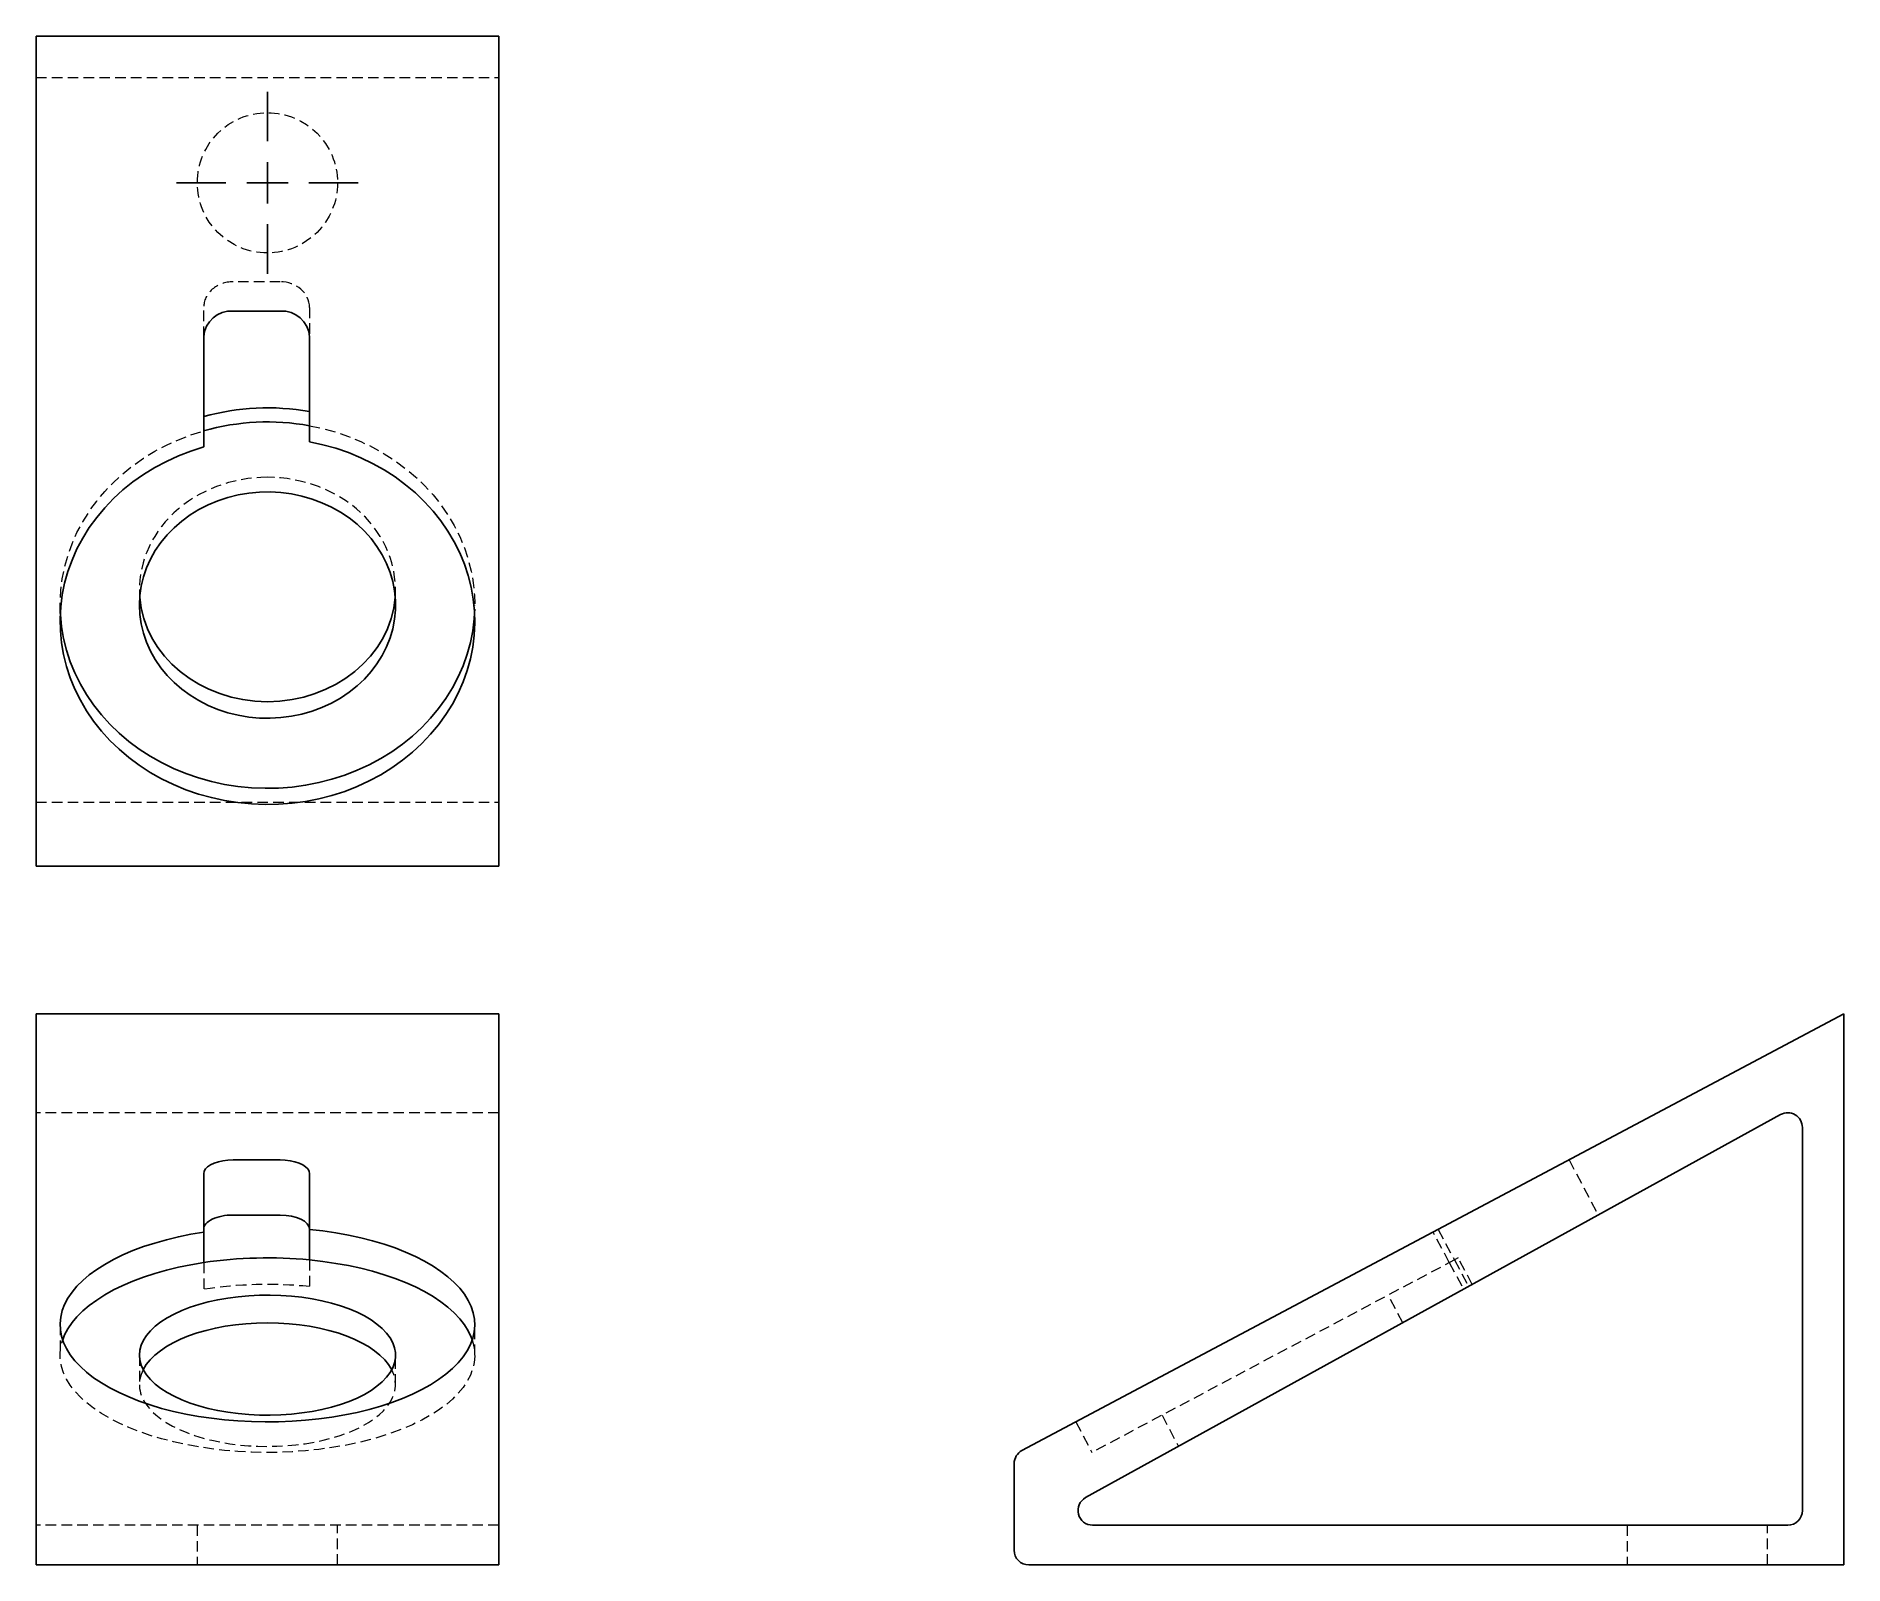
# Model space of a CAD drawing. Header units: millimetres. Extents: x 55 to 273, y 24 to 208.
import ezdxf

# ---------------------------------------------------------------- set-up
doc = ezdxf.new("R2010")
doc.units = ezdxf.units.MM
doc.linetypes.add('HIDDEN', pattern=[1.905, 1.27, -0.635])
doc.layers.add('10', color=7, linetype='Continuous')

# ---------------------------------------------------------------- blocks, each defined once
blk = doc.blocks.new('SW_CENTERMARKSYMBOL_0')
at = {"layer": '10', "color": 0}
for p, q in [((0, 5), (0, 10.95)), ((0, 0), (0, 2.5)), ((-5, 0), (-10.95, 0)), ((0, 0), (-2.5, 0)), ((0, 0), (0, -2.5)), ((0, 0), (2.5, 0)), ((5, 0), (10.95, 0)), ((0, -5), (0, -10.95))]:
    blk.add_line(p, q, dxfattribs=at)

msp = doc.modelspace()

# ---------------------------------------------------------------- linework, layer by layer
at = {"color": 7, "linetype": 'Continuous', "lineweight": 25}
for p, q in [((55.12, 108.94), (55.12, 208)), ((55.12, 208), (110.88, 208)), ((110.88, 208), (110.88, 108.94)), ((78.86, 174.88), (84.54, 174.88)), ((75.32, 158.5), (75.32, 171.76)), ((88.08, 171.76), (88.08, 159.11)), ((55.12, 108.94), (55.12, 108)), ((110.88, 108), (110.88, 108.94)), ((55.12, 108), (110.88, 108)), ((55.12, 90.19), (110.88, 90.19)), ((55.12, 37.59), (55.12, 90.19)), ((110.88, 90.19), (110.88, 37.59)), ((273, 90.19), (173.94, 37.59)), ((273, 23.81), (273, 90.19)), ((181.6, 31.91), (265.37, 78.06)), ((268, 76.51), (268, 30.36)), ((78.86, 72.6), (84.54, 72.6)), ((75.32, 63.9), (75.32, 70.94)), ((88.08, 70.94), (88.08, 64.23)), ((84.54, 65.96), (78.86, 65.96)), ((75.32, 60.23), (75.32, 63.9)), ((88.08, 64.23), (88.08, 60.55)), ((55.12, 37.59), (55.12, 36.02)), ((110.88, 36.02), (110.88, 37.59)), ((55.12, 25.58), (55.12, 36.02)), ((110.88, 36.02), (110.88, 25.58)), ((173, 36.02), (173, 25.58)), ((266.23, 28.59), (182.46, 28.59)), ((55.12, 25.58), (55.12, 23.81)), ((110.88, 23.81), (110.88, 25.58)), ((55.12, 23.81), (110.88, 23.81)), ((174.77, 23.81), (273, 23.81))]:
    msp.add_line(p, q, dxfattribs=at)
at = {"color": 7, "linetype": 'HIDDEN', "lineweight": 18}
for p, q in [((55.12, 203), (110.88, 203)), ((84.54, 178.41), (78.86, 178.41)), ((75.32, 171.76), (75.32, 175.31)), ((88.08, 175.31), (88.08, 171.76)), ((58.01, 139.45), (58.01, 137.5)), ((67.57, 141.33), (67.57, 139.45)), ((98.43, 139.45), (98.43, 141.33)), ((107.99, 137.5), (107.99, 139.45)), ((55.12, 115.69), (110.88, 115.69)), ((110.88, 78.28), (55.12, 78.28)), ((239.88, 72.6), (243.41, 65.96)), ((225.45, 60.23), (223.5, 63.9)), ((224.11, 64.23), (226.06, 60.55)), ((75.32, 60.23), (75.32, 57.01)), ((88.08, 60.55), (88.08, 57.34)), ((226.06, 60.55), (182.38, 37.36)), ((225.45, 60.23), (227.16, 57.01)), ((226.52, 60.8), (226.06, 60.55)), ((226.06, 60.55), (227.77, 57.34)), ((228.22, 57.59), (226.52, 60.8)), ((219.85, 52.98), (218.08, 56.32)), ((58.01, 52.75), (58.01, 49.08)), ((107.99, 49.08), (107.99, 52.75)), ((67.57, 49.08), (67.57, 45.53)), ((98.43, 45.53), (98.43, 49.08)), ((190.82, 41.84), (192.81, 38.08)), ((180.43, 41.03), (182.38, 37.36)), ((110.88, 28.59), (55.12, 28.59)), ((74.55, 28.59), (74.55, 23.81)), ((91.45, 23.81), (91.45, 28.59)), ((246.88, 28.59), (246.88, 23.81)), ((263.78, 23.81), (263.78, 28.59))]:
    msp.add_line(p, q, dxfattribs=at)
at = {"color": 7, "linetype": 'HIDDEN', "lineweight": 18, "flags": 128}
for points in [[(58.03, 138.47), (58.01, 139.74), (58.09, 141.19), (58.27, 142.62), (58.56, 144.05), (58.95, 145.45), (59.45, 146.83), (60.04, 148.18), (60.74, 149.48), (61.53, 150.75), (62.42, 151.97), (63.39, 153.13), (64.45, 154.23), (65.58, 155.28), (66.79, 156.25), (68.07, 157.15), (69.42, 157.98), (70.82, 158.72), (72.27, 159.38), (73.78, 159.96), (75.32, 160.45)], [(88.08, 161.06), (89.67, 160.72), (91.23, 160.29), (92.76, 159.77), (94.25, 159.16), (95.68, 158.47), (97.07, 157.69), (98.39, 156.84), (99.64, 155.91), (100.83, 154.92), (101.94, 153.85), (102.96, 152.73), (103.91, 151.54), (104.76, 150.31), (105.52, 149.03), (106.18, 147.7), (106.74, 146.35), (107.2, 144.96), (107.56, 143.55), (107.81, 142.12), (107.95, 140.68), (107.99, 139.23), (107.97, 138.47)], [(107.68, 50.91), (107.81, 50.49), (107.95, 49.73), (107.99, 48.96), (107.92, 48.2), (107.74, 47.43), (107.46, 46.68), (107.07, 45.93), (106.58, 45.2), (105.99, 44.48), (105.3, 43.79), (104.51, 43.11), (103.63, 42.46), (102.67, 41.85), (101.61, 41.26), (100.48, 40.7), (99.27, 40.18), (98, 39.7), (96.66, 39.26), (95.26, 38.86), (93.8, 38.51), (92.31, 38.2), (90.77, 37.94), (89.2, 37.72), (87.6, 37.56), (85.98, 37.44), (84.35, 37.37), (82.71, 37.36), (81.08, 37.39), (79.45, 37.48), (77.84, 37.61), (76.25, 37.79), (74.69, 38.03), (73.16, 38.3), (71.68, 38.63), (70.24, 39), (68.86, 39.41), (67.54, 39.87), (66.29, 40.36), (65.11, 40.89), (64.01, 41.46), (62.98, 42.06), (62.05, 42.69), (61.2, 43.35), (60.45, 44.03), (59.79, 44.73), (59.23, 45.45), (58.78, 46.19), (58.43, 46.94), (58.18, 47.7), (58.04, 48.47), (58.01, 49.23), (58.09, 50), (58.27, 50.76), (58.32, 50.91)]]:
    msp.add_lwpolyline(points, dxfattribs=at)
at = {"color": 7, "linetype": 'Continuous', "lineweight": 25, "flags": 128}
for points in [[(88.08, 159.11), (89.67, 158.77), (91.23, 158.34), (92.76, 157.82), (94.25, 157.21), (95.68, 156.52), (97.07, 155.74), (98.39, 154.89), (99.64, 153.96), (100.83, 152.97), (101.94, 151.9), (102.96, 150.78), (103.91, 149.59), (104.76, 148.36), (105.52, 147.08), (106.18, 145.75), (106.74, 144.4), (107.2, 143.01), (107.56, 141.6), (107.81, 140.17), (107.95, 138.73), (107.99, 137.28), (107.92, 135.84), (107.74, 134.4), (107.46, 132.97), (107.07, 131.57), (106.58, 130.19), (105.99, 128.84), (105.3, 127.53), (104.51, 126.26), (103.63, 125.04), (102.67, 123.88), (101.61, 122.77), (100.48, 121.72), (99.27, 120.75), (98, 119.84), (96.66, 119.01), (95.26, 118.26), (93.8, 117.59), (92.31, 117.01), (90.77, 116.52), (89.2, 116.11), (87.6, 115.8), (85.98, 115.58), (84.35, 115.46), (82.71, 115.43), (81.08, 115.49), (79.45, 115.65), (77.84, 115.9), (76.25, 116.25), (74.69, 116.68), (73.16, 117.21), (71.68, 117.82), (70.24, 118.52), (68.86, 119.3), (67.54, 120.15), (66.29, 121.08), (65.11, 122.09), (64.01, 123.15), (62.98, 124.28), (62.05, 125.47), (61.2, 126.71), (60.45, 127.99), (59.79, 129.31), (59.23, 130.67), (58.78, 132.06), (58.43, 133.48), (58.18, 134.91), (58.04, 136.35), (58.01, 137.79), (58.09, 139.24), (58.27, 140.67), (58.56, 142.1), (58.95, 143.5), (59.45, 144.88), (60.04, 146.22), (60.74, 147.53), (61.53, 148.8), (62.42, 150.02), (63.39, 151.18), (64.45, 152.28), (65.58, 153.33), (66.79, 154.3), (68.07, 155.2), (69.42, 156.03), (70.82, 156.77), (72.27, 157.43), (73.78, 158.01), (75.32, 158.5)], [(67.57, 139.45), (67.62, 140.59), (67.78, 141.72), (68.05, 142.84), (68.42, 143.93), (68.9, 144.99), (69.47, 146.02), (70.14, 146.99), (70.9, 147.92), (71.75, 148.78), (72.67, 149.58), (73.67, 150.31), (74.73, 150.96), (75.85, 151.53), (77.02, 152.02), (78.23, 152.41), (79.48, 152.72), (80.75, 152.93), (82.03, 153.05), (83.32, 153.08), (84.61, 153.01), (85.89, 152.84), (87.15, 152.58), (88.38, 152.23), (89.57, 151.78), (90.72, 151.25), (91.81, 150.64), (92.84, 149.95), (93.8, 149.19), (94.68, 148.36), (95.49, 147.46), (96.2, 146.51), (96.82, 145.51), (97.35, 144.47), (97.78, 143.39), (98.1, 142.28), (98.31, 141.16), (98.42, 140.02), (98.42, 138.88), (98.31, 137.74), (98.1, 136.61), (97.78, 135.51), (97.35, 134.43), (96.82, 133.39), (96.2, 132.39), (95.49, 131.44), (94.68, 130.54), (93.8, 129.71), (92.84, 128.94), (91.81, 128.25), (90.72, 127.64), (89.57, 127.11), (88.38, 126.67), (87.15, 126.32), (85.89, 126.06), (84.61, 125.89), (83.32, 125.82), (82.03, 125.84), (80.75, 125.96), (79.48, 126.18), (78.23, 126.48), (77.02, 126.88), (75.85, 127.37), (74.73, 127.94), (73.67, 128.59), (72.67, 129.32), (71.75, 130.12), (70.9, 130.98), (70.14, 131.9), (69.47, 132.88), (68.9, 133.9), (68.42, 134.97), (68.05, 136.06), (67.78, 137.18), (67.62, 138.31), (67.57, 139.45)], [(107.97, 138.47), (107.92, 137.79), (107.74, 136.35), (107.46, 134.93), (107.07, 133.52), (106.58, 132.14), (105.99, 130.79), (105.3, 129.48), (104.51, 128.21), (103.63, 126.99), (102.67, 125.83), (101.61, 124.72), (100.48, 123.67), (99.27, 122.7), (98, 121.79), (96.66, 120.96), (95.26, 120.21), (93.8, 119.55), (92.31, 118.96), (90.77, 118.47), (89.2, 118.06), (87.6, 117.75), (85.98, 117.53), (84.35, 117.41), (82.71, 117.38), (81.08, 117.44), (79.45, 117.6), (77.84, 117.85), (76.25, 118.2), (74.69, 118.63), (73.16, 119.16), (71.68, 119.77), (70.24, 120.47), (68.86, 121.25), (67.54, 122.1), (66.29, 123.03), (65.11, 124.04), (64.01, 125.1), (62.98, 126.23), (62.05, 127.42), (61.2, 128.66), (60.45, 129.94), (59.79, 131.27), (59.23, 132.62), (58.78, 134.01), (58.43, 135.43), (58.18, 136.86), (58.04, 138.3), (58.03, 138.47)], [(78.86, 72.6), (78.24, 72.58), (77.64, 72.5), (77.09, 72.38), (76.58, 72.21), (76.14, 72.01), (75.79, 71.77), (75.53, 71.51), (75.37, 71.23), (75.32, 70.94)], [(88.08, 70.94), (88.02, 71.23), (87.86, 71.51), (87.6, 71.77), (87.25, 72.01), (86.81, 72.21), (86.31, 72.38), (85.75, 72.5), (85.15, 72.58), (84.54, 72.6)], [(88.08, 64.23), (89.67, 64.05), (91.23, 63.82), (92.76, 63.54), (94.25, 63.22), (95.68, 62.85), (97.07, 62.44), (98.39, 61.99), (99.64, 61.49), (100.83, 60.96), (101.94, 60.4), (102.96, 59.8), (103.91, 59.17), (104.76, 58.52), (105.52, 57.84), (106.18, 57.13), (106.74, 56.41), (107.2, 55.68), (107.56, 54.93), (107.81, 54.17), (107.95, 53.4), (107.99, 52.64), (107.92, 51.87), (107.74, 51.11), (107.46, 50.35), (107.07, 49.6), (106.58, 48.87), (105.99, 48.16), (105.3, 47.46), (104.51, 46.79), (103.63, 46.14), (102.67, 45.52), (101.61, 44.93), (100.48, 44.38), (99.27, 43.86), (98, 43.38), (96.66, 42.94), (95.26, 42.54), (93.8, 42.18), (92.31, 41.87), (90.77, 41.61), (89.2, 41.4), (87.6, 41.23), (85.98, 41.11), (84.35, 41.05), (82.71, 41.03), (81.08, 41.07), (79.45, 41.15), (77.84, 41.28), (76.25, 41.47), (74.69, 41.7), (73.16, 41.98), (71.68, 42.3), (70.24, 42.67), (68.86, 43.09), (67.54, 43.54), (66.29, 44.04), (65.11, 44.57), (64.01, 45.13), (62.98, 45.73), (62.05, 46.36), (61.2, 47.02), (60.45, 47.7), (59.79, 48.41), (59.23, 49.13), (58.78, 49.87), (58.43, 50.62), (58.18, 51.37), (58.04, 52.14), (58.01, 52.91), (58.09, 53.67), (58.27, 54.44), (58.56, 55.19), (58.95, 55.94), (59.45, 56.67), (60.04, 57.38), (60.74, 58.08), (61.53, 58.75), (62.42, 59.4), (63.39, 60.02), (64.45, 60.6), (65.58, 61.16), (66.79, 61.67), (68.07, 62.15), (69.42, 62.59), (70.82, 62.98), (72.27, 63.34), (73.78, 63.64), (75.32, 63.9)], [(58.32, 50.91), (58.56, 51.52), (58.95, 52.26), (59.45, 53), (60.04, 53.71), (60.74, 54.41), (61.53, 55.08), (62.42, 55.72), (63.39, 56.34), (64.45, 56.93), (65.58, 57.48), (66.79, 58), (68.07, 58.48), (69.42, 58.92), (70.82, 59.31), (72.27, 59.66), (73.78, 59.97), (75.32, 60.23)], [(88.08, 60.55), (89.67, 60.37), (91.23, 60.14), (92.76, 59.87), (94.25, 59.54), (95.68, 59.18), (97.07, 58.77), (98.39, 58.31), (99.64, 57.82), (100.83, 57.29), (101.94, 56.73), (102.96, 56.13), (103.91, 55.5), (104.76, 54.84), (105.52, 54.16), (106.18, 53.46), (106.74, 52.74), (107.2, 52), (107.56, 51.25), (107.68, 50.91)], [(67.57, 49.08), (67.62, 49.68), (67.78, 50.28), (68.05, 50.88), (68.42, 51.46), (68.9, 52.02), (69.47, 52.56), (70.14, 53.08), (70.9, 53.57), (71.75, 54.03), (72.67, 54.46), (73.67, 54.84), (74.73, 55.19), (75.85, 55.49), (77.02, 55.75), (78.23, 55.96), (79.48, 56.12), (80.75, 56.24), (82.03, 56.3), (83.32, 56.31), (84.61, 56.28), (85.89, 56.19), (87.15, 56.05), (88.38, 55.86), (89.57, 55.63), (90.72, 55.35), (91.81, 55.02), (92.84, 54.65), (93.8, 54.25), (94.68, 53.81), (95.49, 53.33), (96.2, 52.83), (96.82, 52.3), (97.35, 51.74), (97.78, 51.17), (98.1, 50.58), (98.31, 49.98), (98.42, 49.38), (98.42, 48.77), (98.31, 48.17), (98.1, 47.57), (97.78, 46.99), (97.35, 46.41), (96.82, 45.86), (96.2, 45.33), (95.49, 44.82), (94.68, 44.35), (93.8, 43.91), (92.84, 43.5), (91.81, 43.13), (90.72, 42.81), (89.57, 42.53), (88.38, 42.29), (87.15, 42.11), (85.89, 41.97), (84.61, 41.88), (83.32, 41.84), (82.03, 41.85), (80.75, 41.92), (79.48, 42.03), (78.23, 42.19), (77.02, 42.4), (75.85, 42.66), (74.73, 42.97), (73.67, 43.31), (72.67, 43.7), (71.75, 44.12), (70.9, 44.58), (70.14, 45.07), (69.47, 45.59), (68.9, 46.13), (68.42, 46.7), (68.05, 47.28), (67.78, 47.87), (67.62, 48.47), (67.57, 49.08)]]:
    msp.add_lwpolyline(points, dxfattribs=at)
at = {"color": 7, "linetype": 'HIDDEN', "lineweight": 18}
msp.add_circle((83, 190.33), 8.45, dxfattribs=at)
at = {"color": 7, "linetype": 'Continuous', "lineweight": 25}
for centre, radius, start, end in [((78.65, 171.55), 3.34, 86.526, 176.3769), ((84.73, 171.53), 3.36, 3.9139, 93.1831), ((83, 133.37), 28.15, 79.6129, 105.8489), ((266.23, 76.51), 1.77, 0, 118.8555), ((83.01, 8.49), 52.31, 84.441, 98.4607), ((174.77, 36.02), 1.77, 117.9671, 180), ((182.46, 30.36), 1.77, 118.8555, 270), ((266.23, 30.36), 1.77, 270, 0), ((174.77, 25.58), 1.77, 180, 270)]:
    msp.add_arc(centre, radius, start, end, dxfattribs=at)
at = {"color": 7, "linetype": 'HIDDEN', "lineweight": 18}
for centre, major_axis, ratio, start_param, end_param in [((78.86, 175.31), (3.54, 0), 0.875945, 1.570796, 3.141593), ((84.54, 175.31), (3.54, 0), 0.875945, 0, 1.570796), ((83, 141.33), (15.43, 0), 0.875945, 1.570796, 3.211), ((83, 141.33), (15.43, 0), 0.875945, 6.213778, 7.853982), ((83, 45.53), (24.99, 0), 0.48266, 1.366164, 1.883337), ((83, 45.53), (15.43, 0), 0.48266, 2.897736, 6.527042)]:
    msp.add_ellipse(centre, major_axis=major_axis, ratio=ratio, start_param=start_param, end_param=end_param, dxfattribs=at)
at = {"color": 7, "linetype": 'Continuous', "lineweight": 25}
for centre, major_axis, ratio, start_param, end_param in [((83, 141.33), (24.99, 0), 0.875945, 1.366164, 1.883337), ((83, 141.33), (15.43, 0), 0.875945, 3.211, 6.213778), ((78.86, 64.25), (3.54, 0), 0.48266, 1.570796, 3.141593), ((84.54, 64.25), (3.54, 0), 0.48266, 0, 1.570796), ((83, 45.53), (15.43, 0), 0.48266, 1.570796, 2.897736), ((83, 45.53), (15.43, 0), 0.48266, 0.243857, 1.570796)]:
    msp.add_ellipse(centre, major_axis=major_axis, ratio=ratio, start_param=start_param, end_param=end_param, dxfattribs=at)

# ---------------------------------------------------------------- block references
at = {"layer": '10'}
msp.add_blockref('SW_CENTERMARKSYMBOL_0', (83, 190.33), dxfattribs=at)

doc.saveas('drawing.dxf')
